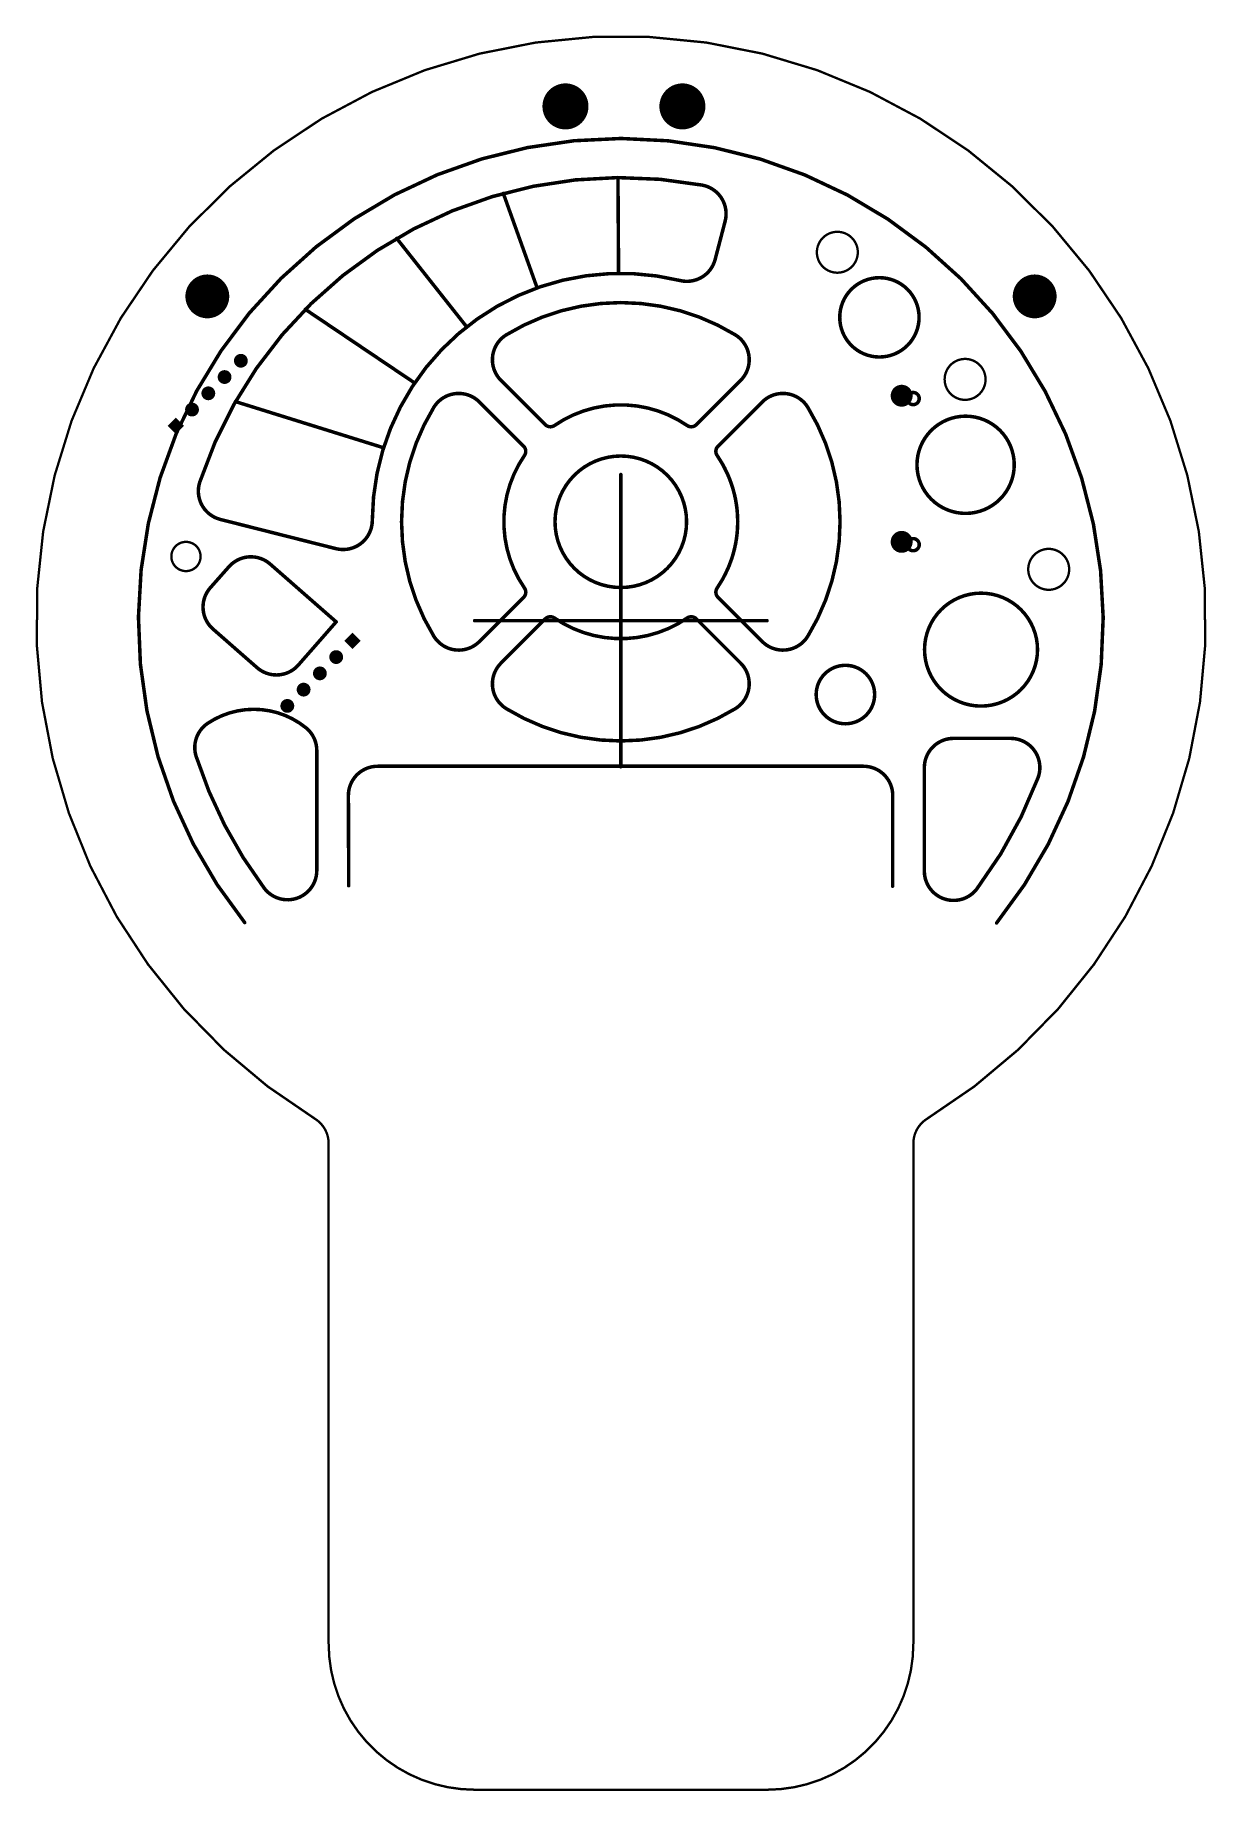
# Model space of a CAD drawing. Header units: inches. Extents: x 6.96 to 10.97, y 6.35 to 12.36.
import ezdxf

# ---------------------------------------------------------------- set-up
doc = ezdxf.new("R2010")
doc.units = ezdxf.units.IN
doc.header["$MEASUREMENT"] = 0
for name, color, linetype in [('KeepOutLayer', 6, 'Continuous'), ('Mechanical20', 56, 'Continuous'), ('MultiLayer', 9, 'Continuous'), ('PadHoleLayer', 156, 'Continuous')]:
    doc.layers.add(name, color=color, linetype=linetype)

# ---------------------------------------------------------------- blocks, each defined once
blk = doc.blocks.new('PROG_2MM_5_1')
at = {"layer": 'MultiLayer', "const_width": 0.0236}
for points in [[(-0.0118, -0.0787, 1), (0.0118, -0.0787, 1)], [(-0.0118, -0.1575, 1), (0.0118, -0.1575, 1)], [(-0.0118, -0.2362, 1), (0.0118, -0.2362, 1)], [(-0.0118, -0.315, 1), (0.0118, -0.315, 1)]]:
    blk.add_lwpolyline(points, format="xyb", close=True, dxfattribs=at)
at = {"layer": 'MultiLayer'}
blk.add_solid([(-0.0197, -0.0197), (0.0197, -0.0197), (-0.0197, 0.0197), (0.0197, 0.0197)], dxfattribs=at)
at = {"layer": 'PadHoleLayer', "const_width": 0.0157}
for points in [[(-0.0079, 0, 1), (0.0079, 0, 1)], [(-0.0079, -0.0787, 1), (0.0079, -0.0787, 1)], [(-0.0079, -0.1575, 1), (0.0079, -0.1575, 1)], [(-0.0079, -0.2362, 1), (0.0079, -0.2362, 1)], [(-0.0079, -0.315, 1), (0.0079, -0.315, 1)]]:
    blk.add_lwpolyline(points, format="xyb", close=True, dxfattribs=at)
blk = doc.blocks.new('PROG_2MM_5_15')
at = {"layer": 'MultiLayer', "const_width": 0.0236}
for points in [[(-0.0118, -0.0787, 1), (0.0118, -0.0787, 1)], [(-0.0118, -0.1575, 1), (0.0118, -0.1575, 1)], [(-0.0118, -0.2362, 1), (0.0118, -0.2362, 1)], [(-0.0118, -0.315, 1), (0.0118, -0.315, 1)]]:
    blk.add_lwpolyline(points, format="xyb", close=True, dxfattribs=at)
at = {"layer": 'MultiLayer'}
blk.add_solid([(-0.0197, -0.0197), (0.0197, -0.0197), (-0.0197, 0.0197), (0.0197, 0.0197)], dxfattribs=at)
at = {"layer": 'PadHoleLayer', "const_width": 0.0157}
for points in [[(-0.0079, 0, 1), (0.0079, 0, 1)], [(-0.0079, -0.0787, 1), (0.0079, -0.0787, 1)], [(-0.0079, -0.1575, 1), (0.0079, -0.1575, 1)], [(-0.0079, -0.2362, 1), (0.0079, -0.2362, 1)], [(-0.0079, -0.315, 1), (0.0079, -0.315, 1)]]:
    blk.add_lwpolyline(points, format="xyb", close=True, dxfattribs=at)
blk = doc.blocks.new('BATT2AA_B_35')
at = {"layer": 'MultiLayer', "const_width": 0.0375}
for points in [[(-0.01875, 0.25, 1), (0.01875, 0.25, 1)], [(-0.01875, -0.25, 1), (0.01875, -0.25, 1)]]:
    blk.add_lwpolyline(points, format="xyb", close=True, dxfattribs=at)
at = {"layer": 'PadHoleLayer', "const_width": 0.0225}
for points in [[(-0.01125, 0.25, 1), (0.01125, 0.25, 1)], [(-0.01125, -0.25, 1), (0.01125, -0.25, 1)]]:
    blk.add_lwpolyline(points, format="xyb", close=True, dxfattribs=at)
blk = doc.blocks.new('RJ25_MOLEX_SMT_B_88')
at = {"layer": 'MultiLayer', "const_width": 0.0787}
for points in [[(-0.2394, 0.4026, 1), (-0.1606, 0.4026, 1)], [(0.1606, 0.4026, 1), (0.2394, 0.4026, 1)]]:
    blk.add_lwpolyline(points, format="xyb", close=True, dxfattribs=at)
at = {"layer": 'PadHoleLayer', "const_width": 0.062}
for points in [[(-0.231, 0.4026, 1), (-0.169, 0.4026, 1)], [(0.169, 0.4026, 1), (0.231, 0.4026, 1)]]:
    blk.add_lwpolyline(points, format="xyb", close=True, dxfattribs=at)

msp = doc.modelspace()

# ---------------------------------------------------------------- linework, layer by layer
at = {"layer": 'KeepOutLayer', "const_width": 0.008}
for points in [[(7.9137, 8.649, -3.535322), (10.0089, 8.649)], [(7.9137, 8.649, -0.260536), (7.9613, 8.5638)], [(9.9613, 8.5638, -0.260536), (10.0089, 8.649)], [(8.4613, 6.3526, -0.414214), (7.9613, 6.8526)], [(9.9613, 6.8526, -0.414214), (9.4613, 6.3526)]]:
    msp.add_lwpolyline(points, format="xyb", dxfattribs=at)
at = {"layer": 'KeepOutLayer', "const_width": 0.004}
for points in [[(7.9117, 8.649, 1), (7.9157, 8.649, 1)], [(7.9117, 8.649, 1), (7.9157, 8.649, 1)], [(10.0069, 8.649, 1), (10.0109, 8.649, 1)], [(10.0069, 8.649, 1), (10.0109, 8.649, 1)], [(7.9593, 8.5638, 1), (7.9633, 8.5638, 1)], [(7.9593, 8.5638, 1), (7.9633, 8.5638, 1)], [(9.9593, 8.5638, 1), (9.9633, 8.5638, 1)], [(9.9593, 8.5638, 1), (9.9633, 8.5638, 1)], [(7.9593, 6.8526, 1), (7.9633, 6.8526, 1)], [(7.9593, 6.8526, 1), (7.9633, 6.8526, 1)], [(9.9593, 6.8526, 1), (9.9633, 6.8526, 1)], [(9.9593, 6.8526, 1), (9.9633, 6.8526, 1)], [(8.4593, 6.3526, 1), (8.4633, 6.3526, 1)], [(8.4593, 6.3526, 1), (8.4633, 6.3526, 1)], [(9.4593, 6.3526, 1), (9.4633, 6.3526, 1)], [(9.4593, 6.3526, 1), (9.4633, 6.3526, 1)]]:
    msp.add_lwpolyline(points, format="xyb", close=True, dxfattribs=at)
at = {"layer": 'KeepOutLayer', "const_width": 0.008}
for points in [[(7.9613, 6.8526), (7.9613, 8.5638)], [(9.9613, 6.8526), (9.9613, 8.5638)], [(8.4613, 6.3526), (9.4613, 6.3526)]]:
    msp.add_lwpolyline(points, dxfattribs=at)
at = {"layer": 'Mechanical20', "const_width": 0.012}
for points in [[(7.6741, 9.3199, -2.08691), (10.2461, 9.3185)], [(7.5206, 10.8275, -0.37559), (9.2391, 11.8434)], [(9.2391, 11.8434, -0.435067), (9.3175, 11.7198)], [(8.1106, 10.6958, -0.484821), (9.1628, 11.517)], [(9.2833, 11.5889, -0.409749), (9.1628, 11.517)], [(8.5692, 11.3312, -0.281627), (9.352, 11.3312)], [(8.5507, 11.1752, -0.485265), (8.5692, 11.3312)], [(9.352, 11.3312, -0.485265), (9.3706, 11.1752)], [(8.3209, 11.0828, -0.485265), (8.4769, 11.1013)], [(9.4444, 11.1013, -0.485265), (9.6004, 11.0828)], [(8.3209, 10.3, -0.281627), (8.3209, 11.0828)], [(8.7339, 11.0209, -0.310823), (9.1874, 11.0209)], [(9.6004, 11.0828, -0.281627), (9.6004, 10.3)], [(8.7339, 11.0209, -0.361664), (8.702, 11.0238)], [(9.2192, 11.0238, -0.361664), (9.1874, 11.0209)], [(8.6282, 10.95, -0.361664), (8.6311, 10.9182)], [(9.2902, 10.9182, -0.361664), (9.2931, 10.95)], [(8.6311, 10.4647, -0.310823), (8.6311, 10.9182)], [(9.2902, 10.9182, -0.310823), (9.2902, 10.4647)], [(9.3162, 10.8747, -0.242634), (9.3162, 10.5081)], [(7.5911, 10.6993, -0.435067), (7.5206, 10.8275)], [(8.1106, 10.6958, -0.487161), (7.9861, 10.5994)], [(7.6204, 10.5378, -0.412704), (7.7612, 10.5467)], [(7.5657, 10.3243, -0.415724), (7.5567, 10.4658)], [(8.6311, 10.4647, -0.361664), (8.6282, 10.4328)], [(9.2931, 10.4328, -0.361664), (9.2902, 10.4647)], [(8.702, 10.359, -0.361664), (8.7339, 10.3619)], [(9.1874, 10.3619, -0.310823), (8.7339, 10.3619)], [(9.1874, 10.3619, -0.361664), (9.2192, 10.359)], [(8.4769, 10.2815, -0.485265), (8.3209, 10.3)], [(9.6004, 10.3, -0.485265), (9.4444, 10.2815)], [(8.5692, 10.0516, -0.485265), (8.5507, 10.2076)], [(9.3706, 10.2076, -0.485265), (9.352, 10.0516)], [(7.8578, 10.2013, -0.414214), (7.7167, 10.192)], [(7.5477, 10.0018, -0.329414), (7.8838, 9.9863)], [(9.352, 10.0516, -0.281627), (8.5692, 10.0516)], [(7.5081, 9.8883, -0.334235), (7.5477, 10.0018)], [(7.8838, 9.9863, -0.225743), (7.9207, 9.9087)], [(9.9989, 9.8502, -0.414214), (10.0989, 9.9502)], [(10.294, 9.9502, -0.524227), (10.3876, 9.8149)], [(7.7407, 9.4379, -0.083685), (7.5081, 9.8883)], [(8.0288, 9.7544, -0.415357), (8.1288, 9.8548)], [(9.7908, 9.8548, -0.414721), (9.8908, 9.7546)], [(10.3876, 9.8149, -0.071353), (10.1788, 9.4355)], [(7.9207, 9.4979, -0.72073), (7.7407, 9.4379)], [(10.1788, 9.4355, -0.720002), (9.9989, 9.4957)]]:
    msp.add_lwpolyline(points, format="xyb", dxfattribs=at)
for points in [[(8.9509, 11.8691), (8.953, 11.5414)], [(8.5588, 11.815), (8.6744, 11.4918)], [(9.2833, 11.5889), (9.3175, 11.7198)], [(8.1941, 11.6611), (8.4335, 11.3582)], [(7.8816, 11.4182), (8.2556, 11.1663)], [(8.5507, 11.1752), (8.702, 11.0238)], [(9.2192, 11.0238), (9.3706, 11.1752)], [(7.6427, 11.1026), (8.1492, 10.9446)], [(8.4769, 11.1013), (8.6282, 10.95)], [(9.2931, 10.95), (9.4444, 11.1013)], [(8.9606, 9.853), (8.9606, 10.853)], [(7.5911, 10.6993), (7.9861, 10.5994)], [(7.5567, 10.4658), (7.6204, 10.5378)], [(7.7612, 10.5467), (7.9872, 10.3487)], [(8.4769, 10.2815), (8.6282, 10.4328)], [(9.2931, 10.4328), (9.4444, 10.2815)], [(7.8578, 10.2013), (7.987, 10.3488)], [(8.4606, 10.353), (9.4606, 10.353)], [(8.5507, 10.2076), (8.702, 10.359)], [(9.2192, 10.359), (9.3706, 10.2076)], [(7.5657, 10.3243), (7.7167, 10.192)], [(7.9207, 9.4979), (7.9207, 9.9087)], [(10.0989, 9.9502), (10.294, 9.9502)], [(8.1288, 9.8548), (9.7908, 9.8548)], [(9.9989, 9.4957), (9.9989, 9.8502)], [(8.0288, 9.7544), (8.03, 9.4459)], [(9.8903, 9.4442), (9.8908, 9.7546)]]:
    msp.add_lwpolyline(points, dxfattribs=at)
at = {"layer": 'Mechanical20'}
for points, const_width in [([(8.9479, 11.8691, 1), (8.9539, 11.8691, 1)], 0.006), ([(9.2361, 11.8434, 1), (9.2421, 11.8434, 1)], 0.006), ([(9.2361, 11.8434, 1), (9.2421, 11.8434, 1)], 0.006), ([(8.5558, 11.815, 1), (8.5618, 11.815, 1)], 0.006), ([(9.3145, 11.7198, 1), (9.3205, 11.7198, 1)], 0.006), ([(9.3145, 11.7198, 1), (9.3205, 11.7198, 1)], 0.006), ([(8.1911, 11.6611, 1), (8.1971, 11.6611, 1)], 0.006), ([(9.7713, 11.6136, 1), (9.6313, 11.6136, 1)], 0.008), ([(9.6293, 11.6136, 1), (9.6333, 11.6136, 1)], 0.004), ([(9.7693, 11.6136, 1), (9.7733, 11.6136, 1)], 0.004), ([(8.95, 11.5414, 1), (8.956, 11.5414, 1)], 0.006), ([(9.2803, 11.5889, 1), (9.2863, 11.5889, 1)], 0.006), ([(9.2803, 11.5889, 1), (9.2863, 11.5889, 1)], 0.006), ([(8.6714, 11.4918, 1), (8.6774, 11.4918, 1)], 0.006), ([(9.1598, 11.517, 1), (9.1658, 11.517, 1)], 0.006), ([(9.1598, 11.517, 1), (9.1658, 11.517, 1)], 0.006), ([(9.9809, 11.3909, 1), (9.7095, 11.3909, 1)], 0.012), ([(7.8786, 11.4182, 1), (7.8846, 11.4182, 1)], 0.006), ([(8.4305, 11.3582, 1), (8.4365, 11.3582, 1)], 0.006), ([(9.7065, 11.3909, 1), (9.7125, 11.3909, 1)], 0.006), ([(9.9779, 11.3909, 1), (9.9839, 11.3909, 1)], 0.006), ([(8.5662, 11.3312, 1), (8.5722, 11.3312, 1)], 0.006), ([(8.5662, 11.3312, 1), (8.5722, 11.3312, 1)], 0.006), ([(9.349, 11.3312, 1), (9.355, 11.3312, 1)], 0.006), ([(9.349, 11.3312, 1), (9.355, 11.3312, 1)], 0.006), ([(10.2083, 11.1786, 1), (10.0683, 11.1786, 1)], 0.008), ([(8.5477, 11.1752, 1), (8.5537, 11.1752, 1)], 0.006), ([(8.5477, 11.1752, 1), (8.5537, 11.1752, 1)], 0.006), ([(9.3676, 11.1752, 1), (9.3736, 11.1752, 1)], 0.006), ([(9.3676, 11.1752, 1), (9.3736, 11.1752, 1)], 0.006), ([(10.0663, 11.1786, 1), (10.0703, 11.1786, 1)], 0.004), ([(10.2063, 11.1786, 1), (10.2103, 11.1786, 1)], 0.004), ([(8.2526, 11.1663, 1), (8.2586, 11.1663, 1)], 0.006), ([(9.9814, 11.113, 1), (9.9399, 11.113, 1)], 0.012), ([(9.9369, 11.113, 1), (9.9429, 11.113, 1)], 0.006), ([(9.9784, 11.113, 1), (9.9844, 11.113, 1)], 0.006), ([(7.6397, 11.1026, 1), (7.6457, 11.1026, 1)], 0.006), ([(8.3179, 11.0828, 1), (8.3239, 11.0828, 1)], 0.006), ([(8.3179, 11.0828, 1), (8.3239, 11.0828, 1)], 0.006), ([(8.4739, 11.1013, 1), (8.4799, 11.1013, 1)], 0.006), ([(8.4739, 11.1013, 1), (8.4799, 11.1013, 1)], 0.006), ([(9.4414, 11.1013, 1), (9.4474, 11.1013, 1)], 0.006), ([(9.4414, 11.1013, 1), (9.4474, 11.1013, 1)], 0.006), ([(9.5974, 11.0828, 1), (9.6034, 11.0828, 1)], 0.006), ([(9.5974, 11.0828, 1), (9.6034, 11.0828, 1)], 0.006), ([(10.3064, 10.8864, 1), (9.9737, 10.8864, 1)], 0.012), ([(8.699, 11.0238, 1), (8.705, 11.0238, 1)], 0.006), ([(8.699, 11.0238, 1), (8.705, 11.0238, 1)], 0.006), ([(8.7309, 11.0209, 1), (8.7369, 11.0209, 1)], 0.006), ([(8.7309, 11.0209, 1), (8.7369, 11.0209, 1)], 0.006), ([(9.1844, 11.0209, 1), (9.1904, 11.0209, 1)], 0.006), ([(9.1844, 11.0209, 1), (9.1904, 11.0209, 1)], 0.006), ([(9.2162, 11.0238, 1), (9.2222, 11.0238, 1)], 0.006), ([(9.2162, 11.0238, 1), (9.2222, 11.0238, 1)], 0.006), ([(8.1462, 10.9446, 1), (8.1522, 10.9446, 1)], 0.006), ([(8.6252, 10.95, 1), (8.6312, 10.95, 1)], 0.006), ([(8.6252, 10.95, 1), (8.6312, 10.95, 1)], 0.006), ([(9.2901, 10.95, 1), (9.2961, 10.95, 1)], 0.006), ([(9.2901, 10.95, 1), (9.2961, 10.95, 1)], 0.006), ([(8.6281, 10.9182, 1), (8.6341, 10.9182, 1)], 0.006), ([(8.6281, 10.9182, 1), (8.6341, 10.9182, 1)], 0.006), ([(9.1856, 10.6914, 1), (8.7356, 10.6914, 1)], 0.012), ([(9.2872, 10.9182, 1), (9.2932, 10.9182, 1)], 0.006), ([(9.2872, 10.9182, 1), (9.2932, 10.9182, 1)], 0.006), ([(9.3132, 10.8747, 1), (9.3192, 10.8747, 1)], 0.006), ([(9.9707, 10.8864, 1), (9.9767, 10.8864, 1)], 0.006), ([(10.3034, 10.8864, 1), (10.3094, 10.8864, 1)], 0.006), ([(7.5176, 10.8275, 1), (7.5236, 10.8275, 1)], 0.006), ([(7.5176, 10.8275, 1), (7.5236, 10.8275, 1)], 0.006), ([(8.9576, 10.853, 1), (8.9636, 10.853, 1)], 0.006), ([(7.5881, 10.6993, 1), (7.5941, 10.6993, 1)], 0.006), ([(7.5881, 10.6993, 1), (7.5941, 10.6993, 1)], 0.006), ([(8.1076, 10.6958, 1), (8.1136, 10.6958, 1)], 0.006), ([(8.1076, 10.6958, 1), (8.1136, 10.6958, 1)], 0.006), ([(8.7326, 10.6914, 1), (8.7386, 10.6914, 1)], 0.006), ([(9.1826, 10.6914, 1), (9.1886, 10.6914, 1)], 0.006), ([(9.9814, 10.613, 1), (9.9399, 10.613, 1)], 0.012), ([(7.5233, 10.5726, 1), (7.4233, 10.5726, 1)], 0.008), ([(7.4213, 10.5726, 1), (7.4253, 10.5726, 1)], 0.004), ([(7.5213, 10.5726, 1), (7.5253, 10.5726, 1)], 0.004), ([(7.9831, 10.5994, 1), (7.9891, 10.5994, 1)], 0.006), ([(7.9831, 10.5994, 1), (7.9891, 10.5994, 1)], 0.006), ([(9.9369, 10.613, 1), (9.9429, 10.613, 1)], 0.006), ([(9.9784, 10.613, 1), (9.9844, 10.613, 1)], 0.006), ([(10.4943, 10.5286, 1), (10.3543, 10.5286, 1)], 0.008), ([(7.6174, 10.5378, 1), (7.6234, 10.5378, 1)], 0.006), ([(7.6174, 10.5378, 1), (7.6234, 10.5378, 1)], 0.006), ([(7.7582, 10.5467, 1), (7.7642, 10.5467, 1)], 0.006), ([(7.7582, 10.5467, 1), (7.7642, 10.5467, 1)], 0.006), ([(9.3132, 10.5081, 1), (9.3192, 10.5081, 1)], 0.006), ([(10.3523, 10.5286, 1), (10.3563, 10.5286, 1)], 0.004), ([(10.4923, 10.5286, 1), (10.4963, 10.5286, 1)], 0.004), ([(7.5537, 10.4658, 1), (7.5597, 10.4658, 1)], 0.006), ([(7.5537, 10.4658, 1), (7.5597, 10.4658, 1)], 0.006), ([(8.6281, 10.4647, 1), (8.6341, 10.4647, 1)], 0.006), ([(8.6281, 10.4647, 1), (8.6341, 10.4647, 1)], 0.006), ([(9.2872, 10.4647, 1), (9.2932, 10.4647, 1)], 0.006), ([(9.2872, 10.4647, 1), (9.2932, 10.4647, 1)], 0.006), ([(8.6252, 10.4328, 1), (8.6312, 10.4328, 1)], 0.006), ([(8.6252, 10.4328, 1), (8.6312, 10.4328, 1)], 0.006), ([(9.2901, 10.4328, 1), (9.2961, 10.4328, 1)], 0.006), ([(9.2901, 10.4328, 1), (9.2961, 10.4328, 1)], 0.006), ([(10.386, 10.2539, 1), (9.9996, 10.2539, 1)], 0.012), ([(7.984, 10.3488, 1), (7.99, 10.3488, 1)], 0.006), ([(7.9842, 10.3487, 1), (7.9902, 10.3487, 1)], 0.006), ([(8.4576, 10.353, 1), (8.4636, 10.353, 1)], 0.006), ([(8.699, 10.359, 1), (8.705, 10.359, 1)], 0.006), ([(8.699, 10.359, 1), (8.705, 10.359, 1)], 0.006), ([(8.7309, 10.3619, 1), (8.7369, 10.3619, 1)], 0.006), ([(8.7309, 10.3619, 1), (8.7369, 10.3619, 1)], 0.006), ([(9.1844, 10.3619, 1), (9.1904, 10.3619, 1)], 0.006), ([(9.1844, 10.3619, 1), (9.1904, 10.3619, 1)], 0.006), ([(9.2162, 10.359, 1), (9.2222, 10.359, 1)], 0.006), ([(9.2162, 10.359, 1), (9.2222, 10.359, 1)], 0.006), ([(9.4576, 10.353, 1), (9.4636, 10.353, 1)], 0.006), ([(7.5627, 10.3243, 1), (7.5687, 10.3243, 1)], 0.006), ([(7.5627, 10.3243, 1), (7.5687, 10.3243, 1)], 0.006), ([(8.3179, 10.3, 1), (8.3239, 10.3, 1)], 0.006), ([(8.3179, 10.3, 1), (8.3239, 10.3, 1)], 0.006), ([(8.4739, 10.2815, 1), (8.4799, 10.2815, 1)], 0.006), ([(8.4739, 10.2815, 1), (8.4799, 10.2815, 1)], 0.006), ([(9.4414, 10.2815, 1), (9.4474, 10.2815, 1)], 0.006), ([(9.4414, 10.2815, 1), (9.4474, 10.2815, 1)], 0.006), ([(9.5974, 10.3, 1), (9.6034, 10.3, 1)], 0.006), ([(9.5974, 10.3, 1), (9.6034, 10.3, 1)], 0.006), ([(8.5477, 10.2076, 1), (8.5537, 10.2076, 1)], 0.006), ([(8.5477, 10.2076, 1), (8.5537, 10.2076, 1)], 0.006), ([(9.3676, 10.2076, 1), (9.3736, 10.2076, 1)], 0.006), ([(9.3676, 10.2076, 1), (9.3736, 10.2076, 1)], 0.006), ([(9.9966, 10.2539, 1), (10.0026, 10.2539, 1)], 0.006), ([(10.383, 10.2539, 1), (10.389, 10.2539, 1)], 0.006), ([(7.7137, 10.192, 1), (7.7197, 10.192, 1)], 0.006), ([(7.7137, 10.192, 1), (7.7197, 10.192, 1)], 0.006), ([(7.8548, 10.2013, 1), (7.8608, 10.2013, 1)], 0.006), ([(7.8548, 10.2013, 1), (7.8608, 10.2013, 1)], 0.006), ([(9.8289, 10.1002, 1), (9.6289, 10.1002, 1)], 0.012), ([(9.6259, 10.1002, 1), (9.6319, 10.1002, 1)], 0.006), ([(9.8259, 10.1002, 1), (9.8319, 10.1002, 1)], 0.006), ([(8.5662, 10.0516, 1), (8.5722, 10.0516, 1)], 0.006), ([(8.5662, 10.0516, 1), (8.5722, 10.0516, 1)], 0.006), ([(9.349, 10.0516, 1), (9.355, 10.0516, 1)], 0.006), ([(9.349, 10.0516, 1), (9.355, 10.0516, 1)], 0.006), ([(7.5447, 10.0018, 1), (7.5507, 10.0018, 1)], 0.006), ([(7.5447, 10.0018, 1), (7.5507, 10.0018, 1)], 0.006), ([(7.8808, 9.9863, 1), (7.8868, 9.9863, 1)], 0.006), ([(7.8808, 9.9863, 1), (7.8868, 9.9863, 1)], 0.006), ([(7.9177, 9.9087, 1), (7.9237, 9.9087, 1)], 0.006), ([(7.9177, 9.9087, 1), (7.9237, 9.9087, 1)], 0.006), ([(10.0959, 9.9502, 1), (10.1019, 9.9502, 1)], 0.006), ([(10.0959, 9.9502, 1), (10.1019, 9.9502, 1)], 0.006), ([(10.291, 9.9502, 1), (10.297, 9.9502, 1)], 0.006), ([(10.291, 9.9502, 1), (10.297, 9.9502, 1)], 0.006), ([(7.5051, 9.8883, 1), (7.5111, 9.8883, 1)], 0.006), ([(7.5051, 9.8883, 1), (7.5111, 9.8883, 1)], 0.006), ([(8.1258, 9.8548, 1), (8.1318, 9.8548, 1)], 0.006), ([(8.1258, 9.8548, 1), (8.1318, 9.8548, 1)], 0.006), ([(8.9576, 9.853, 1), (8.9636, 9.853, 1)], 0.006), ([(9.7878, 9.8548, 1), (9.7938, 9.8548, 1)], 0.006), ([(9.7878, 9.8548, 1), (9.7938, 9.8548, 1)], 0.006), ([(9.9959, 9.8502, 1), (10.0019, 9.8502, 1)], 0.006), ([(9.9959, 9.8502, 1), (10.0019, 9.8502, 1)], 0.006), ([(10.3846, 9.8149, 1), (10.3906, 9.8149, 1)], 0.006), ([(10.3846, 9.8149, 1), (10.3906, 9.8149, 1)], 0.006), ([(8.0258, 9.7544, 1), (8.0318, 9.7544, 1)], 0.006), ([(8.0258, 9.7544, 1), (8.0318, 9.7544, 1)], 0.006), ([(9.8878, 9.7546, 1), (9.8938, 9.7546, 1)], 0.006), ([(9.8878, 9.7546, 1), (9.8938, 9.7546, 1)], 0.006), ([(7.9177, 9.4979, 1), (7.9237, 9.4979, 1)], 0.006), ([(7.9177, 9.4979, 1), (7.9237, 9.4979, 1)], 0.006), ([(9.9959, 9.4957, 1), (10.0019, 9.4957, 1)], 0.006), ([(9.9959, 9.4957, 1), (10.0019, 9.4957, 1)], 0.006), ([(7.7377, 9.4379, 1), (7.7437, 9.4379, 1)], 0.006), ([(7.7377, 9.4379, 1), (7.7437, 9.4379, 1)], 0.006), ([(8.027, 9.4459, 1), (8.033, 9.4459, 1)], 0.006), ([(9.8873, 9.4442, 1), (9.8933, 9.4442, 1)], 0.006), ([(10.1758, 9.4355, 1), (10.1818, 9.4355, 1)], 0.006), ([(10.1758, 9.4355, 1), (10.1818, 9.4355, 1)], 0.006), ([(7.6711, 9.3199, 1), (7.6771, 9.3199, 1)], 0.006), ([(10.2431, 9.3185, 1), (10.2491, 9.3185, 1)], 0.006)]:
    msp.add_lwpolyline(points, format="xyb", close=True, dxfattribs=dict(at, const_width=const_width))
at = {"layer": 'MultiLayer', "const_width": 0.075}
for points in [[(7.5088, 11.4626, 1), (7.5838, 11.4626, 1)], [(10.3388, 11.4626, 1), (10.4138, 11.4626, 1)]]:
    msp.add_lwpolyline(points, format="xyb", close=True, dxfattribs=at)
at = {"layer": 'PadHoleLayer', "const_width": 0.0625}
for points in [[(7.515, 11.4626, 1), (7.5775, 11.4626, 1)], [(10.345, 11.4626, 1), (10.4075, 11.4626, 1)]]:
    msp.add_lwpolyline(points, format="xyb", close=True, dxfattribs=at)

# ---------------------------------------------------------------- block references
for name, p in [('RJ25_MOLEX_SMT_B_88', (8.9713, 11.7101)), ('BATT2AA_B_35', (9.9213, 10.8726))]:
    msp.add_blockref(name, p)
for name, p, rotation in [('PROG_2MM_5_1', (7.4383, 11.0196), 135), ('PROG_2MM_5_15', (8.0427, 10.284), 315)]:
    msp.add_blockref(name, p, dxfattribs=dict(rotation=rotation))

doc.saveas('drawing.dxf')
